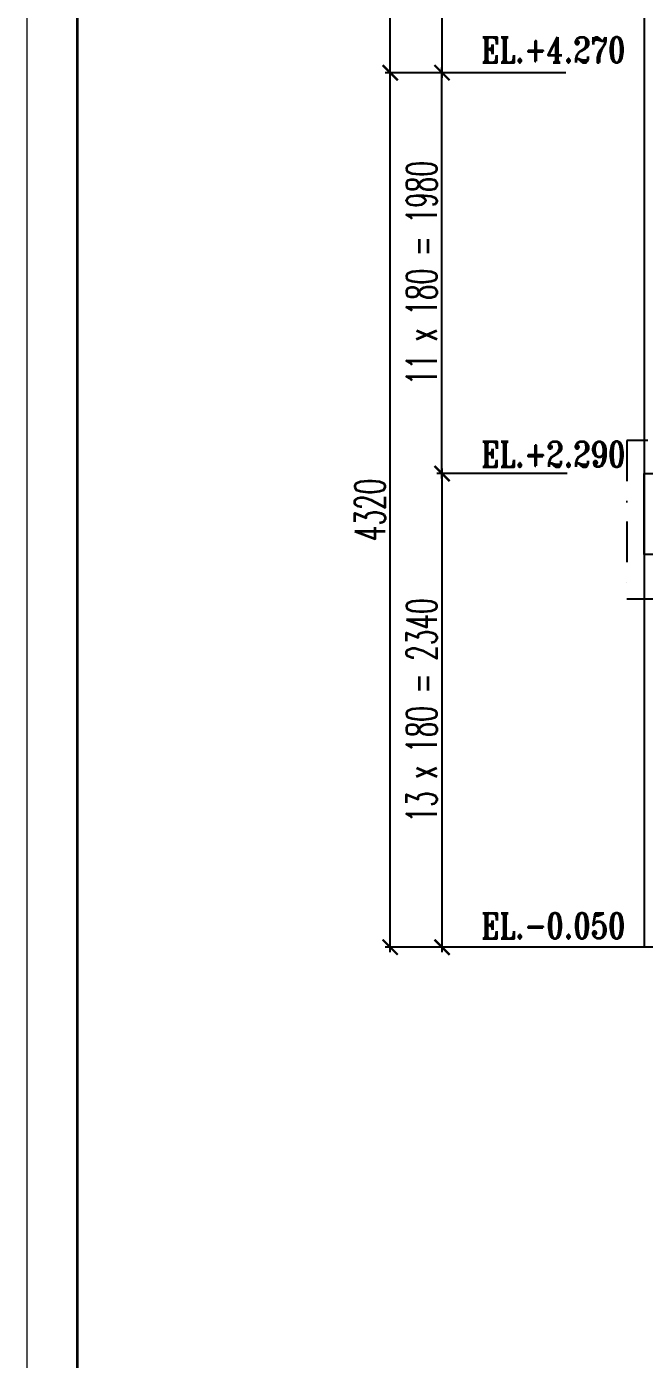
# Model space of a CAD drawing. Header units: inches. Extents: x 266054 to 836293, y -258454 to -102650.
# Drawn here: x 534752 to 540846, y -249645 to -236479 of the extents above; entities that cross this region are included whole.
import ezdxf
from ezdxf.enums import TextEntityAlignment as Align

# ---------------------------------------------------------------- set-up
doc = ezdxf.new("R2010")
doc.units = ezdxf.units.IN
doc.header["$LTSCALE"] = 800
doc.header["$MEASUREMENT"] = 0
doc.linetypes.add('DASHDOT', pattern=[1, 0.5, -0.25, 0, -0.25])
for name, color, linetype, lineweight in [('arsir', 8, 'Continuous', 0), ('GRS KOP', 1, 'Continuous', 35), ('kop', 7, 'Continuous', 20), ('teks', 4, 'Continuous', 9)]:
    doc.layers.add(name, color=color, linetype=linetype, lineweight=lineweight)
for name, color, linetype in [('LOGO', 7, 'Continuous'), ('LT', 5, 'Continuous'), ('POT', 15, 'DASHDOT'), ('tangga', 55, 'Continuous')]:
    doc.layers.add(name, color=color, linetype=linetype)
doc.styles.add('BARU', font='arial.ttf')
doc.styles.add('century', font='GOTHIC.TTF')
doc.styles.add('DICK STYLE 100', font='romans.shx', dxfattribs={"width": 0.6, "height": 300})
doc.styles.get("Standard").update_dxf_attribs({"font": 'romans.shx'})
doc.dimstyles.new('50', dxfattribs={"dimtxt": 200, "dimasz": 150, "dimexe": 50, "dimexo": 50, "dimgap": 50, "dimtad": 1, "dimdec": 0, "dimlfac": 0.5, "dimrnd": 1, "dimtxsty": 'DICK STYLE 100', "dimblk": 'ARCHTICK', "dimcen": 100, "dimdle": 50, "dimclrd": 18, "dimclre": 18, "dimclrt": 7, "dimadec": 0, "dimazin": 2, "dimtfac": 1, "dimtdec": 0, "dimtix": 1, "dimtmove": 0, "dimatfit": 3, "dimfxl": 0, "dimarcsym": 0})

# ---------------------------------------------------------------- blocks, each defined once
blk = doc.blocks.new('_ArchTick')
at = {"layer": 'LOGO', "color": 0, "const_width": 0.15}
blk.add_lwpolyline([(-0.5, -0.5), (0.5, 0.5)], dxfattribs=at)
blk = doc.blocks.new('*D602')
at = {"layer": 'arsir', "color": 18, "lineweight": -2}
for p, q in [((540086, -240894), (538800, -240894)), ((538850, -240844), (538850, -245624)), ((541256, -245574), (538800, -245574))]:
    blk.add_line(p, q, dxfattribs=at)
at = {"layer": 'Defpoints', "color": 0}
for p in [(540136, -240894), (538850, -245574), (541306, -245574)]:
    blk.add_point(p, dxfattribs=at)
at = {"layer": 'arsir', "color": 18, "lineweight": -2, "xscale": 150, "yscale": 150, "zscale": 150}
for p, rotation in [((538850, -240894), 90), ((538850, -245574), 270)]:
    blk.add_blockref('_ArchTick', p, dxfattribs=dict(at, rotation=rotation))
at = {"layer": 'arsir', "color": 7, "insert": (538650, -243234), "char_height": 300, "attachment_point": 5, "rotation": 90, "style": 'DICK STYLE 100'}
blk.add_mtext('13 x 180 = 2340', dxfattribs=at)
blk = doc.blocks.new('*D615')
at = {"layer": 'arsir', "color": 18, "lineweight": -2}
for p, q in [((540071, -236934), (538800, -236934)), ((538850, -240944), (538850, -236884)), ((540086, -240894), (538800, -240894))]:
    blk.add_line(p, q, dxfattribs=at)
at = {"layer": 'Defpoints', "color": 0}
for p in [(538850, -236934), (540121, -236934), (540136, -240894)]:
    blk.add_point(p, dxfattribs=at)
at = {"layer": 'arsir', "color": 18, "lineweight": -2, "xscale": 150, "yscale": 150, "zscale": 150}
for p, rotation in [((538850, -236934), 90), ((538850, -240894), 270)]:
    blk.add_blockref('_ArchTick', p, dxfattribs=dict(at, rotation=rotation))
at = {"layer": 'arsir', "color": 7, "insert": (538650, -238914), "char_height": 300, "attachment_point": 5, "rotation": 90, "style": 'DICK STYLE 100'}
blk.add_mtext('11 x 180 = 1980', dxfattribs=at)
blk = doc.blocks.new('*D619')
at = {"layer": 'arsir', "color": 18, "lineweight": -2}
for p, q in [((539148, -236934), (538289, -236934)), ((538339, -245624), (538339, -236884)), ((539148, -245574), (538289, -245574))]:
    blk.add_line(p, q, dxfattribs=at)
at = {"layer": 'Defpoints', "color": 0}
for p in [(538339, -236934), (539198, -236934), (539198, -245574)]:
    blk.add_point(p, dxfattribs=at)
at = {"layer": 'arsir', "color": 18, "lineweight": -2, "xscale": 150, "yscale": 150, "zscale": 150}
for p, rotation in [((538339, -236934), 90), ((538339, -245574), 270)]:
    blk.add_blockref('_ArchTick', p, dxfattribs=dict(at, rotation=rotation))
at = {"layer": 'arsir', "color": 7, "insert": (538139, -241254), "char_height": 300, "attachment_point": 5, "rotation": 90, "style": 'DICK STYLE 100'}
blk.add_mtext('4320', dxfattribs=at)
blk = doc.blocks.new('*D621')
at = {"layer": 'arsir', "color": 18, "lineweight": -2}
for p, q in [((539148, -229014), (538289, -229014)), ((538339, -236984), (538339, -228964)), ((539148, -236934), (538289, -236934))]:
    blk.add_line(p, q, dxfattribs=at)
at = {"layer": 'Defpoints', "color": 0}
for p in [(538339, -229014), (539198, -229014), (539198, -236934)]:
    blk.add_point(p, dxfattribs=at)
at = {"layer": 'arsir', "color": 18, "lineweight": -2, "xscale": 150, "yscale": 150, "zscale": 150}
for p, rotation in [((538339, -229014), 90), ((538339, -236934), 270)]:
    blk.add_blockref('_ArchTick', p, dxfattribs=dict(at, rotation=rotation))
at = {"layer": 'arsir', "color": 7, "insert": (538139, -232974), "char_height": 300, "attachment_point": 5, "rotation": 90, "style": 'DICK STYLE 100'}
blk.add_mtext('3960', dxfattribs=at)
blk = doc.blocks.new('*D622')
at = {"layer": 'arsir', "color": 18, "lineweight": -2}
for p, q in [((540086, -232974), (538800, -232974)), ((538850, -232924), (538850, -236984)), ((540071, -236934), (538800, -236934))]:
    blk.add_line(p, q, dxfattribs=at)
at = {"layer": 'Defpoints', "color": 0}
for p in [(540136, -232974), (538850, -236934), (540121, -236934)]:
    blk.add_point(p, dxfattribs=at)
at = {"layer": 'arsir', "color": 18, "lineweight": -2, "xscale": 150, "yscale": 150, "zscale": 150}
for p, rotation in [((538850, -232974), 90), ((538850, -236934), 270)]:
    blk.add_blockref('_ArchTick', p, dxfattribs=dict(at, rotation=rotation))
at = {"layer": 'arsir', "color": 7, "insert": (538650, -234954), "char_height": 300, "attachment_point": 5, "rotation": 90, "style": 'DICK STYLE 100'}
blk.add_mtext('11 x 180 = 1980', dxfattribs=at)
blk = doc.blocks.new('kop')
at = {"layer": 'GRS KOP'}
blk.add_lwpolyline([(1, 54), (83, 54), (83, 1), (1, 1)], close=True, dxfattribs=at)
at = {"layer": 'kop', "color": 7}
blk.add_line((0, 0), (84, 0), dxfattribs=at)
at = {"layer": 'kop', "style": 'BARU', "flags": 4}
for p, height in [((73.8, 5.4), 0.35), ((80.303, 5.382), 0.25), ((73.8, 4.9), 0.35), ((80.303, 4.882), 0.25), ((73.8, 4.4), 0.35), ((80.303, 4.382), 0.25)]:
    blk.add_attdef('-', p, '', height=height, dxfattribs=at)
at = {"layer": 'kop', "flags": 4}
for tag, p in [('AR-00', (78.057, 2.648)), ('00', (81.238, 2.647))]:
    blk.add_attdef(tag, text='', height=0.35, dxfattribs=at).set_placement(p, align=Align.MIDDLE)

msp = doc.modelspace()

# ---------------------------------------------------------------- linework, layer by layer
at = {"layer": 'LT'}
for p, q in [((540846.5, -218798.5), (540846.5, -245573.9)), ((552532.4, -245573.9), (539517.2, -245573.9))]:
    msp.add_line(p, q, dxfattribs=at)
at = {"layer": 'POT', "linetype": 'DASHDOT'}
msp.add_lwpolyline([(541679.9, -240569.3), (540674.8, -240569.3), (540674.8, -242132.7), (541679.9, -242132.7)], close=True, dxfattribs=at)
at = {"layer": 'tangga', "ltscale": 0.005}
msp.add_lwpolyline([(541346.5, -241693.9), (540846.5, -241693.9), (540846.5, -240893.9), (541346.5, -240893.9)], close=True, dxfattribs=at)

# ---------------------------------------------------------------- block references
at = {"layer": 'kop', "xscale": 500, "yscale": 500, "zscale": 500, "rotation": 270}
msp.add_blockref('kop', (534751.7, -216454.4), dxfattribs=at)

# ---------------------------------------------------------------- texts
at = {"layer": 'teks', "lineweight": 9, "char_height": 250, "attachment_point": 5, "rotation": 0, "style": 'century'}
for s, insert in [('\\A1;{\\Fromant|c0;\\W0.8;\\C1;EL.+4.270}', (539948.1, -236708.1)), ('\\A1;{\\Fromant|c0;\\W0.8;\\C1;EL.+2.290}', (539948.1, -240703.6)), ('\\A1;{\\Fromant|c0;\\W0.8;\\C1;EL.-0.050}', (539948.5, -245361.8))]:
    msp.add_mtext(s, dxfattribs=dict(at, insert=insert))

# ---------------------------------------------------------------- dimensions: what is measured, and where the dimension line sits
at = {"layer": 'arsir'}
for base, p1, p2, picture, middle in [((538339.4, -229013.9), (539198.4, -236933.9), (539198.4, -229013.9), '*D621', (538139.4, -232973.9)), ((538339.4, -236933.9), (539198.4, -245573.9), (539198.4, -236933.9), '*D619', (538139.4, -241253.9))]:
    dim = msp.add_linear_dim(base=base, p1=p1, p2=p2, angle=90, dimstyle='50', dxfattribs=at)
    dim.commit()
    dim.dimension.update_dxf_attribs({"geometry": picture, "text_midpoint": middle})
for base, p1, p2, angle, text, picture, middle in [((538850, -236933.9), (540136.5, -232973.9), (540120.5, -236933.9), 90, '11 x 180 = 1980', '*D622', (538650, -234953.9)), ((538850, -236933.9), (540136.5, -240893.9), (540120.5, -236933.9), 270, '11 x 180 = 1980', '*D615', (538650, -238913.9)), ((538850, -245573.9), (540136.5, -240893.9), (541306.5, -245573.9), 90, '13 x 180 = 2340', '*D602', (538650, -243233.9))]:
    dim = msp.add_linear_dim(base=base, p1=p1, p2=p2, angle=angle, text=text, dimstyle='50', dxfattribs=at)
    dim.commit()
    dim.dimension.update_dxf_attribs({"geometry": picture, "text_midpoint": middle})

doc.saveas('drawing.dxf')
